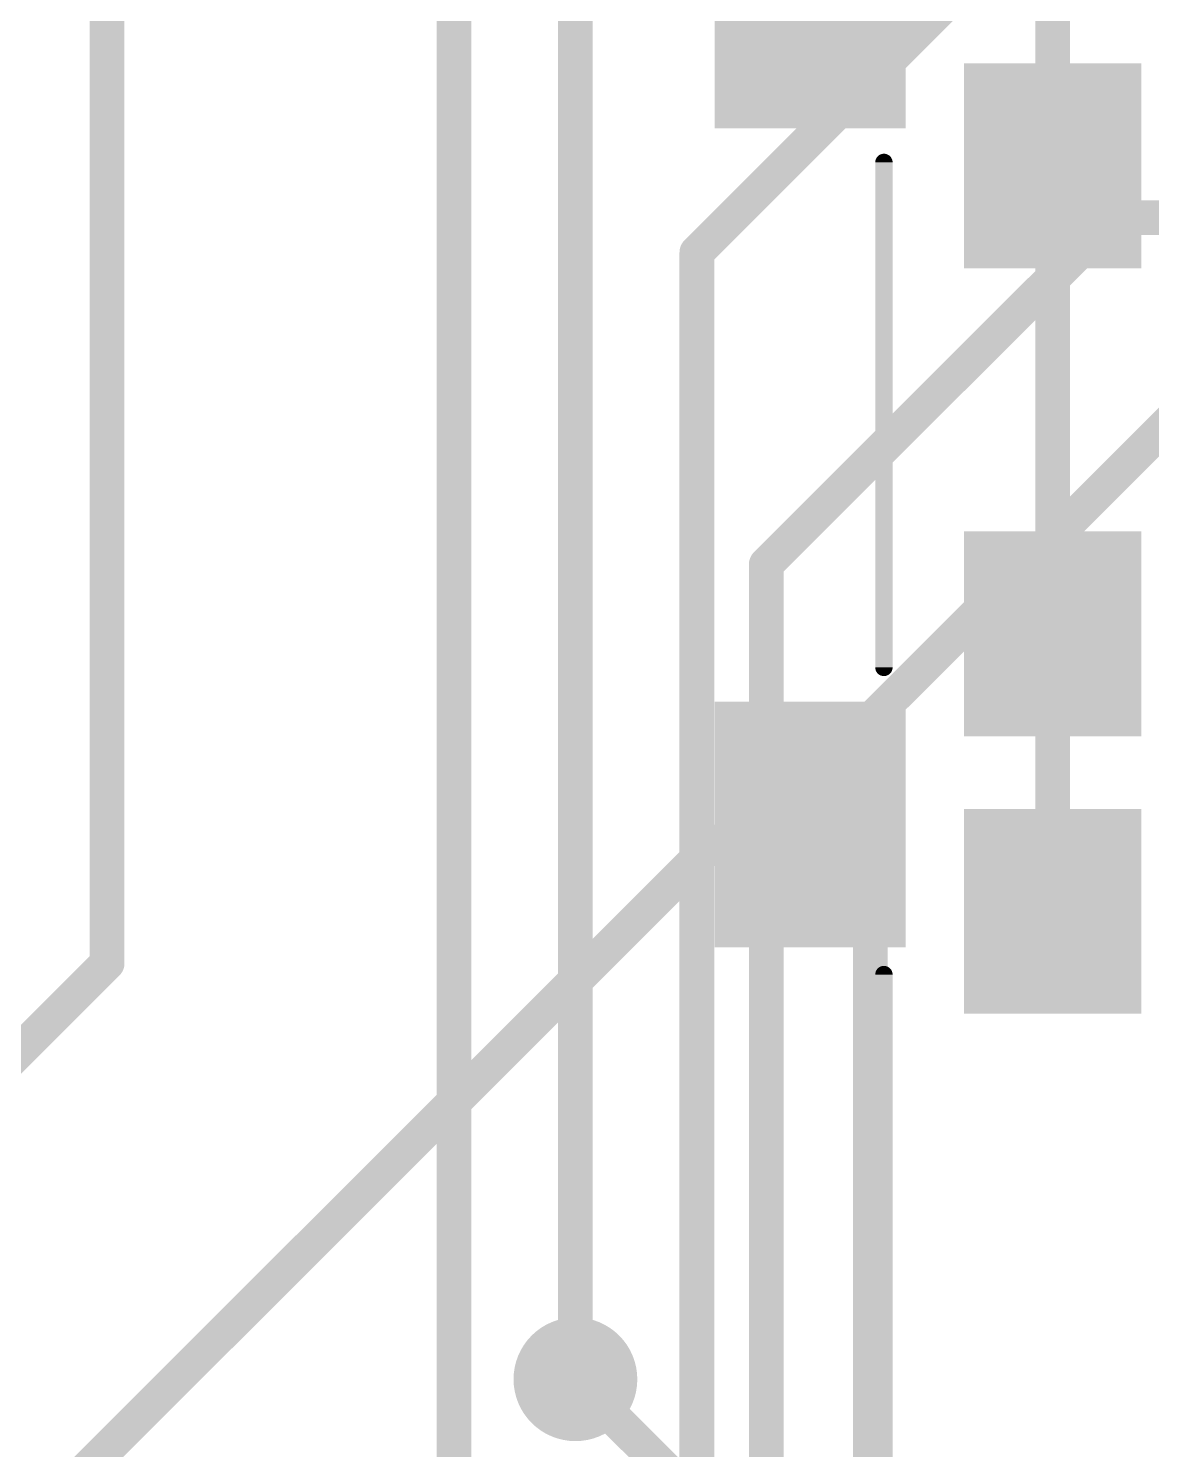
# Model space of a CAD drawing. Extents: x -0.6 to 62.7, y -0.8 to 53.6.
# Drawn here: x 10.85 to 19.08, y 8.63 to 19.04 of the extents above; entities that cross this region are included whole.
import ezdxf

# ---------------------------------------------------------------- set-up
doc = ezdxf.new("R2010")
doc.units = 0
for name, color, linetype in [('1', 12, 'CONTINUOUS'), ('16', 132, 'CONTINUOUS'), ('18', 110, 'CONTINUOUS'), ('21', 40, 'CONTINUOUS')]:
    doc.layers.add(name, color=color, linetype=linetype)

# ---------------------------------------------------------------- blocks, each defined once
blk = doc.blocks.new('RECT')
blk.add_solid([(-0.5, -0.5), (0.5, -0.5), (-0.5, 0.5), (0.5, 0.5)])
blk = doc.blocks.new('ROUNDV')
at = {"const_width": 0.5}
blk.add_lwpolyline([(0, -0.25, 1), (0, 0.25, 1), (0, -0.25)], format="xyb", dxfattribs=at)

msp = doc.modelspace()

# ---------------------------------------------------------------- linework, layer by layer
at = {"layer": '1', "const_width": 0.254}
for points in [[(11.43, 12.192), (11.43, 37.592)], [(18.354, 20.193), (18.354, 18.034)], [(18.354, 18.034), (18.354, 14.605)], [(18.354, 14.605), (18.354, 12.573)], [(16.45, 13.081), (16.578, 13.209)], [(6.858, 4.064), (15.875, 13.081)], [(15.875, 13.081), (16.45, 13.081)], [(9.144, 9.906), (11.43, 12.192)], [(15.748, 8.255), (14.859, 9.144)]]:
    msp.add_lwpolyline(points, dxfattribs=at)
at = {"layer": '1', "const_width": 0.127}
for points in [[(18.4175, 18.034, 1), (18.2905, 18.034)], [(18.2905, 18.034, 1), (18.4175, 18.034)], [(18.4175, 14.605, 1), (18.2905, 14.605)], [(18.2905, 14.605, 1), (18.4175, 14.605)], [(16.6229, 13.1641, 1), (16.5331, 13.2539)], [(15.875, 13.1445, 1), (15.875, 13.0175)], [(15.9199, 13.0361, 1), (15.8301, 13.1259)], [(16.4051, 13.1259, 1), (16.4949, 13.0361)], [(16.45, 13.0175, 1), (16.45, 13.1445)], [(18.2905, 12.573, 1), (18.4175, 12.573)], [(11.4749, 12.1471, 1), (11.3851, 12.2369)], [(11.3665, 12.192, 1), (11.4935, 12.192)], [(14.9039, 9.1889, 1), (14.8141, 9.0991)]]:
    msp.add_lwpolyline(points, format="xyb", dxfattribs=at)
at = {"layer": '16', "const_width": 0.254}
for points in [[(13.97, 7.874), (13.97, 28.194)], [(14.859, 9.144), (14.859, 27.94)], [(15.748, 17.399), (20.447, 22.098)], [(16.256, 15.113), (18.796, 17.653)], [(18.796, 17.653), (20.701, 17.653)], [(15.748, 5.969), (15.748, 17.399)], [(17.018, 13.97), (19.431, 16.383)], [(16.256, 3.937), (16.256, 15.113)], [(17.018, 2.159), (17.018, 13.97)]]:
    msp.add_lwpolyline(points, dxfattribs=at)
at = {"layer": '16', "const_width": 0.127}
for points in [[(18.796, 17.7165, 1), (18.796, 17.5895)], [(18.8409, 17.6081, 1), (18.7511, 17.6979)], [(15.8115, 17.399, 1), (15.6845, 17.399)], [(15.7031, 17.4439, 1), (15.7929, 17.3541)], [(16.3195, 15.113, 1), (16.1925, 15.113)], [(16.2111, 15.1579, 1), (16.3009, 15.0681)], [(17.0815, 13.97, 1), (16.9545, 13.97)], [(16.9731, 14.0149, 1), (17.0629, 13.9251)], [(14.7955, 9.144, 1), (14.9225, 9.144)]]:
    msp.add_lwpolyline(points, format="xyb", dxfattribs=at)
at = {"layer": '21', "const_width": 0.127}
for points in [[(17.118, 18.059), (17.118, 14.359)], [(17.118, 12.109), (17.118, 7.059)]]:
    msp.add_lwpolyline(points, dxfattribs=at)
at = {"layer": '21', "const_width": 0.0635}
for points in [[(17.1498, 18.059, 1), (17.0863, 18.059)], [(17.0863, 14.359, 1), (17.1498, 14.359)], [(17.1498, 12.109, 1), (17.0863, 12.109)]]:
    msp.add_lwpolyline(points, format="xyb", dxfattribs=at)

# ---------------------------------------------------------------- block references
at = {"layer": '1'}
for p, xscale, yscale in [((16.578, 19.209), 1.4, 1.8), ((18.354, 18.034), 1.3, 1.5), ((16.578, 13.209), 1.4, 1.8)]:
    msp.add_blockref('RECT', p, dxfattribs=dict(at, xscale=xscale, yscale=yscale))
at = {"layer": '1', "xscale": 1.3, "yscale": 1.5, "rotation": 180}
for p in [(18.354, 14.605), (18.354, 12.573)]:
    msp.add_blockref('RECT', p, dxfattribs=at)
at = {"layer": '18', "xscale": 0.9064, "yscale": 0.9064}
msp.add_blockref('ROUNDV', (14.859, 9.144), dxfattribs=at)
msp.add_blockref('ROUNDV', (14.859, 9.144), dxfattribs=at)

doc.saveas('drawing.dxf')
